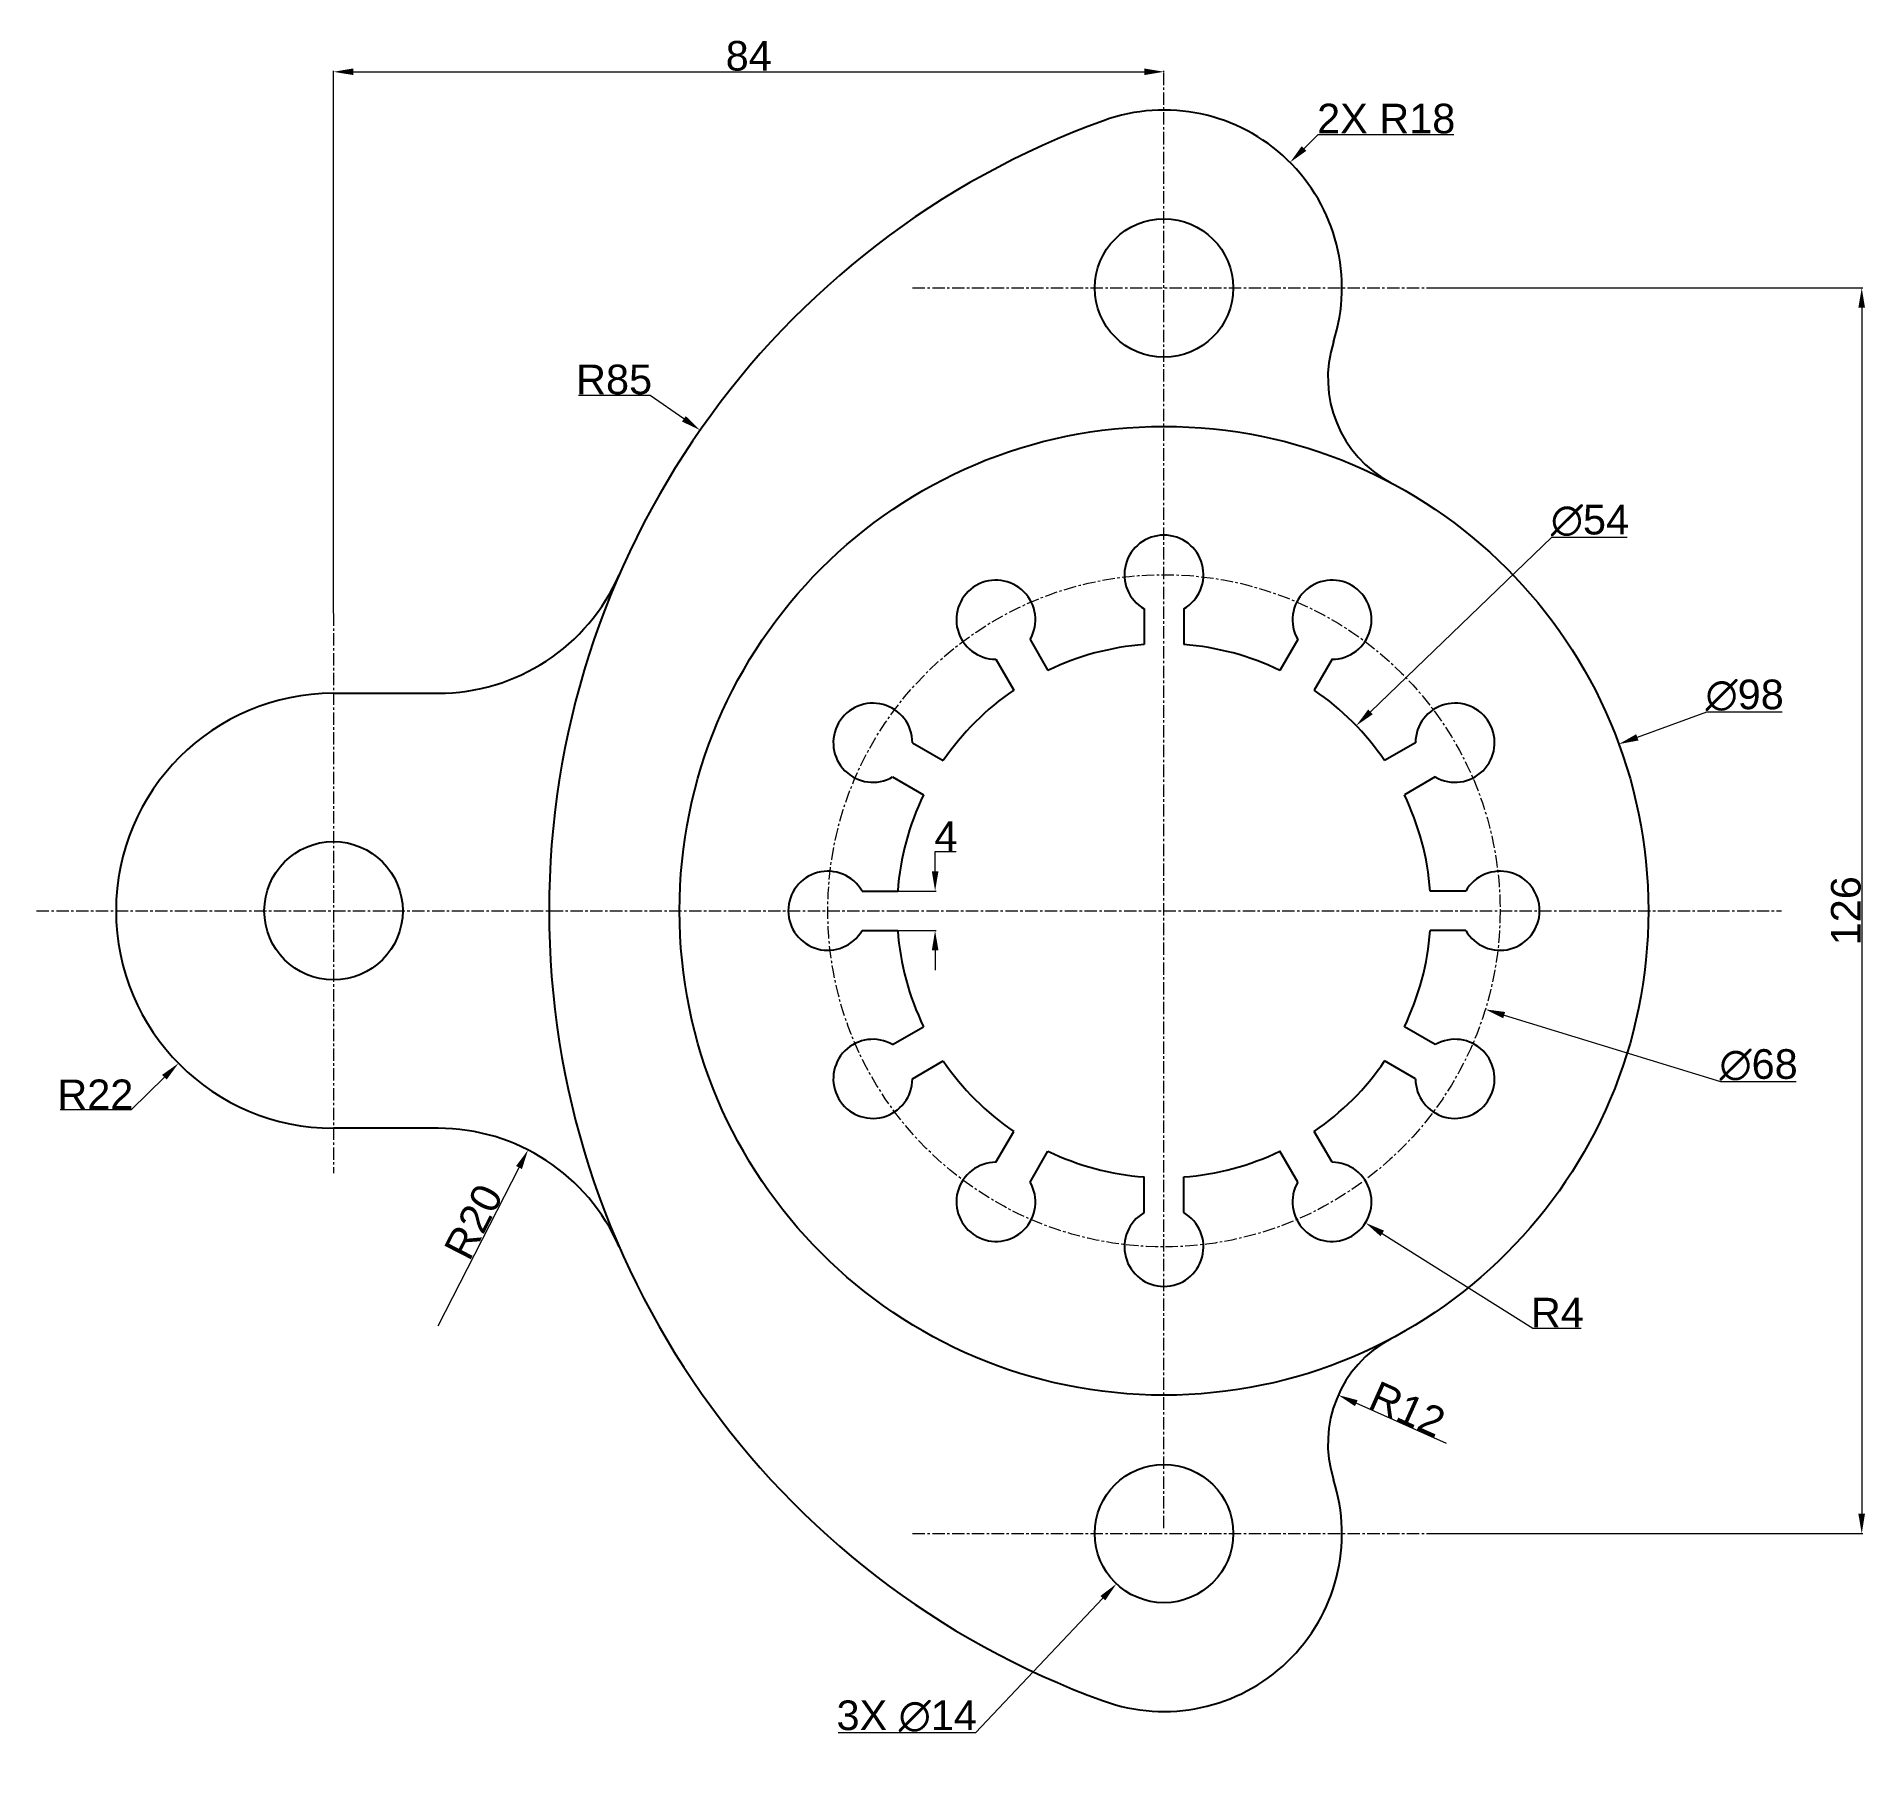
# Model space of a CAD drawing. Header units: millimetres. Extents: x -114 to 71, y -86 to 88.
import ezdxf

# ---------------------------------------------------------------- set-up
doc = ezdxf.new("R2010")
doc.units = ezdxf.units.MM
doc.header["$MEASUREMENT"] = 0
doc.linetypes.add('CENTER', pattern=[2, 1.25, -0.25, 0.25, -0.25])
doc.layers.add('AM_5', color=3, linetype='Continuous', lineweight=15)
doc.layers.add('AM_7', color=4, linetype='CENTER', lineweight=15)
doc.styles.get("Standard").update_dxf_attribs({"font": 'arial.ttf'})
doc.dimstyles.new('AM_ANSI$0', dxfattribs={"dimtxt": 3, "dimasz": 2, "dimexe": 0.1, "dimexo": 0.05, "dimgap": 0.06, "dimtad": 1, "dimtoh": 1, "dimdec": 3, "dimzin": 9, "dimdsep": 46, "dimtxsty": 'Standard', "dimcen": 0, "dimclrd": 256, "dimclre": 256, "dimclrt": 2, "dimadec": 0, "dimazin": 2, "dimtp": 0.1, "dimtm": 0.1, "dimtfac": 0.71, "dimtdec": 3, "dimtofl": 0, "dimtmove": 0, "dimatfit": 3, "dimfxl": 1, "dimtolj": 1, "dimtzin": 7, "dimlwd": -1, "dimlwe": -1, "dimarcsym": 1})
doc.dimstyles.new('AM_ANSI$3', dxfattribs={"dimtxt": 3, "dimasz": 2, "dimexe": 0.1, "dimexo": 0.05, "dimgap": 0.06, "dimtad": 1, "dimtoh": 1, "dimdec": 3, "dimzin": 9, "dimdsep": 46, "dimtxsty": 'Standard', "dimcen": 0, "dimclrd": 256, "dimclre": 256, "dimclrt": 2, "dimadec": 0, "dimazin": 2, "dimtp": 0.1, "dimtm": 0.1, "dimtfac": 0.71, "dimtdec": 3, "dimtofl": 0, "dimtmove": 0, "dimatfit": 0, "dimfxl": 1, "dimtolj": 1, "dimtzin": 7, "dimlwd": -1, "dimlwe": -1, "dimarcsym": 1})
doc.dimstyles.new('AM_ANSI$4', dxfattribs={"dimtxt": 3, "dimasz": 2, "dimexe": 0.1, "dimexo": 0.05, "dimgap": 0.06, "dimtad": 1, "dimtoh": 1, "dimdec": 3, "dimzin": 9, "dimdsep": 46, "dimtxsty": 'Standard', "dimcen": 0, "dimclrd": 256, "dimclre": 256, "dimclrt": 2, "dimadec": 0, "dimazin": 2, "dimtp": 0.1, "dimtm": 0.1, "dimtfac": 0.71, "dimtdec": 3, "dimtofl": 0, "dimtmove": 0, "dimatfit": 0, "dimfxl": 1, "dimtolj": 1, "dimtzin": 7, "dimlwd": -1, "dimlwe": -1, "dimarcsym": 1})

# ---------------------------------------------------------------- blocks, each defined once
blk = doc.blocks.new('*D5')
at = {"layer": 'AM_5', "transparency": 16777216}
for p, q in [((20.89, 20.12), (39.25, 37.8)), ((39.25, 37.8), (46.86, 37.8))]:
    blk.add_line(p, q, dxfattribs=at)
blk.add_solid([(20.66, 20.36), (21.12, 19.88), (19.45, 18.73)], dxfattribs=at)
at = {"layer": 'Defpoints', "color": 0, "transparency": 16777216}
for p in [(19.45, 18.73), (-19.45, -18.73)]:
    blk.add_point(p, dxfattribs=at)
at = {"layer": 'AM_5', "color": 2, "transparency": 16777216, "insert": (43.09, 39.47), "char_height": 3, "attachment_point": 5}
blk.add_mtext('\\A1;∅54', dxfattribs=at)
blk = doc.blocks.new('*D6')
at = {"layer": 'AM_5', "transparency": 16777216}
for p, q in [((47.89, 17.55), (54.9, 20.12)), ((54.9, 20.12), (62.53, 20.12))]:
    blk.add_line(p, q, dxfattribs=at)
blk.add_solid([(47.77, 17.86), (48, 17.23), (46.01, 16.86)], dxfattribs=at)
at = {"layer": 'Defpoints', "color": 0, "transparency": 16777216}
for p in [(46.01, 16.86), (-46.01, -16.86)]:
    blk.add_point(p, dxfattribs=at)
at = {"layer": 'AM_5', "color": 2, "transparency": 16777216, "insert": (58.74, 21.79), "char_height": 3, "attachment_point": 5}
blk.add_mtext('\\A1;∅98', dxfattribs=at)
blk = doc.blocks.new('*D7')
at = {"layer": 'AM_5', "transparency": 16777216}
for p, q in [((34.42, -10.56), (56.31, -17.28)), ((56.31, -17.28), (63.94, -17.28))]:
    blk.add_line(p, q, dxfattribs=at)
blk.add_solid([(34.51, -10.24), (34.32, -10.88), (32.5, -9.97)], dxfattribs=at)
at = {"layer": 'Defpoints', "color": 0, "transparency": 16777216}
for p in [(-32.5, 9.97), (32.5, -9.97)]:
    blk.add_point(p, dxfattribs=at)
at = {"layer": 'AM_5', "color": 2, "transparency": 16777216, "insert": (60.15, -15.6), "char_height": 3, "attachment_point": 5}
blk.add_mtext('\\A1;∅68', dxfattribs=at)
blk = doc.blocks.new('*D8')
at = {"layer": 'AM_5', "transparency": 16777216}
for p, q in [((-6.18, -69.54), (-19.05, -83.15)), ((-19.05, -83.15), (-32.94, -83.15))]:
    blk.add_line(p, q, dxfattribs=at)
blk.add_solid([(-6.42, -69.31), (-5.94, -69.77), (-4.81, -68.09)], dxfattribs=at)
at = {"layer": 'Defpoints', "color": 0, "transparency": 16777216}
for p in [(4.81, -57.91), (-4.81, -68.09)]:
    blk.add_point(p, dxfattribs=at)
at = {"layer": 'AM_5', "color": 2, "transparency": 16777216, "insert": (-26.02, -81.48), "char_height": 3, "attachment_point": 5}
blk.add_mtext('\\A1;3X ∅14', dxfattribs=at)
blk = doc.blocks.new('*D9')
at = {"layer": 'AM_5', "transparency": 16777216}
for p, q in [((22.08, -32.64), (37.31, -42.21)), ((37.31, -42.21), (42.2, -42.21))]:
    blk.add_line(p, q, dxfattribs=at)
blk.add_solid([(22.26, -32.36), (21.9, -32.92), (20.39, -31.57)], dxfattribs=at)
at = {"layer": 'Defpoints', "color": 0, "transparency": 16777216}
for p in [(17, -29.44), (20.39, -31.57)]:
    blk.add_point(p, dxfattribs=at)
at = {"layer": 'AM_5', "color": 2, "transparency": 16777216, "insert": (39.79, -40.65), "char_height": 3, "attachment_point": 5}
blk.add_mtext('\\A1;R4', dxfattribs=at)
blk = doc.blocks.new('*D10')
at = {"layer": 'AM_5', "transparency": 16777216}
blk.add_line((28.58, -53.89), (19.45, -49.81), dxfattribs=at)
blk.add_solid([(19.59, -49.51), (19.32, -50.11), (17.63, -48.99)], dxfattribs=at)
at = {"layer": 'Defpoints', "color": 0, "transparency": 16777216}
for p in [(17.63, -48.99), (28.58, -53.89)]:
    blk.add_point(p, dxfattribs=at)
at = {"layer": 'AM_5', "color": 2, "transparency": 16777216, "insert": (24.63, -50.41), "char_height": 3, "attachment_point": 5, "rotation": 335.927}
blk.add_mtext('\\A1;R12', dxfattribs=at)
blk = doc.blocks.new('*D11')
at = {"layer": 'AM_5', "transparency": 16777216}
blk.add_line((-73.43, -42), (-65.23, -25.98), dxfattribs=at)
blk.add_solid([(-65.53, -25.82), (-64.94, -26.13), (-64.32, -24.19)], dxfattribs=at)
at = {"layer": 'Defpoints', "color": 0, "transparency": 16777216}
for p in [(-64.32, -24.19), (-73.43, -42)]:
    blk.add_point(p, dxfattribs=at)
at = {"layer": 'AM_5', "color": 2, "transparency": 16777216, "insert": (-69.83, -31.46), "char_height": 3, "attachment_point": 5, "rotation": 62.9051}
blk.add_mtext('\\A1;R20', dxfattribs=at)
blk = doc.blocks.new('*D12')
at = {"layer": 'AM_5', "transparency": 16777216}
for p, q in [((-101.11, -16.83), (-104.46, -20.14)), ((-104.46, -20.14), (-111.66, -20.14))]:
    blk.add_line(p, q, dxfattribs=at)
blk.add_solid([(-101.34, -16.6), (-100.87, -17.07), (-99.68, -15.43)], dxfattribs=at)
at = {"layer": 'Defpoints', "color": 0, "transparency": 16777216}
for p in [(-84, 0), (-99.68, -15.43)]:
    blk.add_point(p, dxfattribs=at)
at = {"layer": 'AM_5', "color": 2, "transparency": 16777216, "insert": (-108.09, -18.57), "char_height": 3, "attachment_point": 5}
blk.add_mtext('\\A1;R22', dxfattribs=at)
blk = doc.blocks.new('*D13')
at = {"layer": 'AM_5', "transparency": 16777216}
for p, q in [((-51.96, 52.14), (-59.21, 52.14)), ((-48.56, 49.77), (-51.96, 52.14))]:
    blk.add_line(p, q, dxfattribs=at)
blk.add_solid([(-48.37, 50.04), (-48.75, 49.49), (-46.92, 48.62)], dxfattribs=at)
at = {"layer": 'Defpoints', "color": 0, "transparency": 16777216}
for p in [(-46.92, 48.62), (22.8, 0)]:
    blk.add_point(p, dxfattribs=at)
at = {"layer": 'AM_5', "color": 2, "transparency": 16777216, "insert": (-55.62, 53.73), "char_height": 3, "attachment_point": 5}
blk.add_mtext('\\A1;R85', dxfattribs=at)
blk = doc.blocks.new('*D14')
at = {"layer": 'AM_5', "transparency": 16777216}
for p, q in [((14.17, 77.11), (15.59, 78.52)), ((15.59, 78.52), (29.32, 78.52))]:
    blk.add_line(p, q, dxfattribs=at)
blk.add_solid([(13.94, 77.35), (14.41, 76.88), (12.75, 75.7)], dxfattribs=at)
at = {"layer": 'Defpoints', "color": 0, "transparency": 16777216}
for p in [(12.75, 75.7), (0, 63)]:
    blk.add_point(p, dxfattribs=at)
at = {"layer": 'AM_5', "color": 2, "transparency": 16777216, "insert": (22.48, 80.12), "char_height": 3, "attachment_point": 5}
blk.add_mtext('\\A1;2X R18', dxfattribs=at)
blk = doc.blocks.new('*D15')
at = {"layer": 'AM_5', "transparency": 16777216}
for p, q in [((27.26, 63), (70.68, 63)), ((70.58, 61), (70.58, -61)), ((27.26, -63), (70.68, -63))]:
    blk.add_line(p, q, dxfattribs=at)
for points in [[(70.24, 61), (70.91, 61), (70.58, 63)], [(70.24, -61), (70.91, -61), (70.58, -63)]]:
    blk.add_solid(points, dxfattribs=at)
at = {"layer": 'Defpoints', "color": 0, "transparency": 16777216}
for p in [(27.21, 63), (27.21, -63), (70.58, -63)]:
    blk.add_point(p, dxfattribs=at)
at = {"layer": 'AM_5', "color": 2, "transparency": 16777216, "insert": (68.99, 0), "char_height": 3, "attachment_point": 5, "rotation": 90}
blk.add_mtext('\\A1;126', dxfattribs=at)
blk = doc.blocks.new('*D16')
at = {"layer": 'AM_5', "transparency": 16777216}
for p, q in [((-23.15, 4), (-23.15, 6)), ((-23.15, 6), (-21.01, 6)), ((-26.88, 2), (-23.05, 2)), ((-26.88, -2), (-23.05, -2)), ((-23.15, -4), (-23.15, -6))]:
    blk.add_line(p, q, dxfattribs=at)
for points in [[(-23.48, 4), (-22.81, 4), (-23.15, 2)], [(-23.48, -4), (-22.81, -4), (-23.15, -2)]]:
    blk.add_solid(points, dxfattribs=at)
at = {"layer": 'Defpoints', "color": 0, "transparency": 16777216}
for p in [(-26.93, 2), (-23.15, 2), (-26.93, -2)]:
    blk.add_point(p, dxfattribs=at)
at = {"layer": 'AM_5', "color": 2, "transparency": 16777216, "insert": (-22.05, 7.56), "char_height": 3, "attachment_point": 5}
blk.add_mtext('\\A1;4', dxfattribs=at)
blk = doc.blocks.new('*D17')
at = {"layer": 'AM_5', "transparency": 16777216}
for p, q in [((-84, 30.12), (-84, 84.97)), ((-82, 84.87), (-2, 84.87)), ((0, 84.83), (0, 84.97))]:
    blk.add_line(p, q, dxfattribs=at)
for points in [[(-82, 85.21), (-82, 84.54), (-84, 84.87)], [(-2, 85.21), (-2, 84.54), (0, 84.87)]]:
    blk.add_solid(points, dxfattribs=at)
at = {"layer": 'Defpoints', "color": 0, "transparency": 16777216}
for p in [(0, 84.87), (0, 84.78), (-84, 30.07)]:
    blk.add_point(p, dxfattribs=at)
at = {"layer": 'AM_5', "color": 2, "transparency": 16777216, "insert": (-42, 86.47), "char_height": 3, "attachment_point": 5}
blk.add_mtext('\\A1;84', dxfattribs=at)

msp = doc.modelspace()

# ---------------------------------------------------------------- linework, layer by layer
for p, q in [((-2, 30.5359), (-2, 26.9258)), ((2, 30.5359), (2, 26.9258)), ((-13.5359, 27.4449), (-11.7309, 24.3184)), ((13.5359, 27.4449), (11.7309, 24.3184)), ((-17, 25.4449), (-15.195, 22.3184)), ((17, 25.4449), (15.195, 22.3184)), ((-84, 22), (-73.4306, 22)), ((-25.4449, 17), (-22.3184, 15.195)), ((25.4449, 17), (22.3184, 15.195)), ((-27.4449, 13.5359), (-24.3184, 11.7309)), ((27.4449, 13.5359), (24.3184, 11.7309)), ((-30.5359, 2), (-26.9258, 2)), ((30.5359, 2), (26.9258, 2)), ((-30.5359, -2), (-26.9258, -2)), ((30.5359, -2), (26.9258, -2)), ((-27.4449, -13.5359), (-24.3184, -11.7309)), ((27.4449, -13.5359), (24.3184, -11.7309)), ((-25.4449, -17), (-22.3184, -15.195)), ((25.4449, -17), (22.3184, -15.195)), ((-73.4306, -22), (-84, -22)), ((-17, -25.4449), (-15.195, -22.3184)), ((17, -25.4449), (15.195, -22.3184)), ((-13.5359, -27.4449), (-11.7309, -24.3184)), ((13.5359, -27.4449), (11.7309, -24.3184)), ((-2, -30.5359), (-2, -26.9258)), ((2, -30.5359), (2, -26.9258))]:
    msp.add_line(p, q)
for centre, radius in [((0, 63), 7), ((0, 0), 49), ((-84, 0), 7), ((0, -63), 7)]:
    msp.add_circle(centre, radius)
for centre, radius, start, end in [((22.8035, 0), 85, 109.898253, 250.101747), ((0, 63), 18, 342.319807, 109.898253), ((28.583, 53.8889), 12, 162.319807, 242.058248), ((0, 34), 4, 300, 240), ((-73.4306, 42), 20, 270, 336.421822), ((-17, 29.4449), 4, 330, 270), ((17, 29.4449), 4, 270, 210), ((0, 0), 27, 94.248023, 115.751977), ((0, 0), 27, 64.248023, 85.751977), ((0, 0), 27, 124.248023, 145.751977), ((0, 0), 27, 34.248023, 55.751977), ((-84, 0), 22, 90, 270), ((-29.4449, 17), 4, 0, 300), ((29.4449, 17), 4, 240, 180), ((0, 0), 27, 154.248023, 175.751977), ((0, 0), 27, 4.248023, 25.751977), ((-34, 0), 4, 30, 330), ((34, 0), 4, 210, 150), ((0, 0), 27, 184.248023, 205.751977), ((0, 0), 27, 334.248023, 355.751977), ((-29.4449, -17), 4, 60, 360), ((29.4449, -17), 4, 180, 120), ((0, 0), 27, 214.248023, 235.751977), ((0, 0), 27, 304.248023, 325.751977), ((-73.4306, -42), 20, 23.578178, 90), ((-17, -29.4449), 4, 90, 30), ((0, 0), 27, 244.248023, 265.751977), ((0, 0), 27, 274.248023, 295.751977), ((17, -29.4449), 4, 150, 90), ((0, -34), 4, 120, 60), ((28.583, -53.8889), 12, 117.941752, 197.680193), ((0, -63), 18, 250.101747, 17.680193)]:
    msp.add_arc(centre, radius, start, end)
at = {"layer": 'AM_7'}
for p, q in [((0, -62.4674), (0, 84.7753)), ((-25.4289, 63), (27.215, 63)), ((-84, 30.0692), (-84, -26.548)), ((-114.0353, 0), (62.4674, 0)), ((-25.4289, -63), (27.215, -63))]:
    msp.add_line(p, q, dxfattribs=at)
msp.add_circle((0, 0), 34, dxfattribs=at)

# ---------------------------------------------------------------- dimensions: what is measured, and where the dimension line sits
at = {"layer": 'AM_5'}
dim = msp.add_linear_dim(base=(0, 84.8733), p1=(-84, 30.0692), p2=(0, 84.7753), dimstyle='AM_ANSI$0', override={"dimpost": ''}, dxfattribs=at)
dim.commit()
dim.dimension.update_dxf_attribs({"geometry": '*D17', "text_midpoint": (-42, 86.465)})
dim = msp.add_radius_dim(center=(0, 63), mpoint=(12.7541, 75.7017), text='2X <>', dimstyle='AM_ANSI$4', override={"dimpost": ''}, dxfattribs=at)
dim.commit()
dim.dimension.update_dxf_attribs({"geometry": '*D14', "text_midpoint": (22.4843, 78.5243), "dimtype": 164})
dim = msp.add_linear_dim(base=(70.5768, -63), p1=(27.215, 63), p2=(27.215, -63), angle=90, dimstyle='AM_ANSI$0', override={"dimpost": ''}, dxfattribs=at)
dim.commit()
dim.dimension.update_dxf_attribs({"geometry": '*D15', "text_midpoint": (68.9851, 0)})
for center, mpoint, picture, middle in [((22.8035, 0), (-46.9173, 48.6211), '*D13', (-55.6159, 52.138)), ((-84, 0), (-99.6801, -15.4316), '*D12', (-108.0895, -20.1362)), ((-73.4306, -42), (-64.3213, -24.1949), '*D11', (-68.4113, -32.1893)), ((28.583, -53.8889), (17.6267, -48.9941), '*D10', (23.991, -51.8374))]:
    dim = msp.add_radius_dim(center=center, mpoint=mpoint, dimstyle='AM_ANSI$4', dxfattribs=at)
    dim.commit()
    dim.dimension.update_dxf_attribs({"geometry": picture, "text_midpoint": middle, "dimtype": 164})
dim = msp.add_diameter_dim_2p(p1=(-19.4485, -18.7285), p2=(19.4485, 18.7285), dimstyle='AM_ANSI$3', override={"dimpost": ''}, dxfattribs=at)
dim.commit()
dim.dimension.update_dxf_attribs({"geometry": '*D5', "text_midpoint": (43.0854, 37.7977), "dimtype": 163})
for p1, p2, picture, middle in [((-46.0084, -16.859), (46.0084, 16.859), '*D6', (58.744, 20.1172)), ((-32.5043, 9.9736), (32.5043, -9.9736), '*D7', (60.1533, -17.2779))]:
    dim = msp.add_diameter_dim_2p(p1=p1, p2=p2, dimstyle='AM_ANSI$3', dxfattribs=at)
    dim.commit()
    dim.dimension.update_dxf_attribs({"geometry": picture, "text_midpoint": middle, "dimtype": 163})
dim = msp.add_linear_dim(base=(-23.1466, 2), p1=(-26.9258, -2), p2=(-26.9258, 2), angle=90, dimstyle='AM_ANSI$0', dxfattribs=at)
dim.commit()
dim.dimension.update_dxf_attribs({"geometry": '*D16', "text_midpoint": (-22.0491, 6), "dimtype": 160})
dim = msp.add_radius_dim(center=(17, -29.4449), mpoint=(20.3868, -31.5731), dimstyle='AM_ANSI$4', override={"dimpost": ''}, dxfattribs=at)
dim.commit()
dim.dimension.update_dxf_attribs({"geometry": '*D9', "text_midpoint": (39.7854, -42.2092), "dimtype": 164})
dim = msp.add_diameter_dim_2p(p1=(4.8083, -57.9128), p2=(-4.8083, -68.0872), text='3X <>', dimstyle='AM_ANSI$3', override={"dimpost": ''}, dxfattribs=at)
dim.commit()
dim.dimension.update_dxf_attribs({"geometry": '*D8', "text_midpoint": (-26.0237, -83.1519), "dimtype": 163})

doc.saveas('drawing.dxf')
